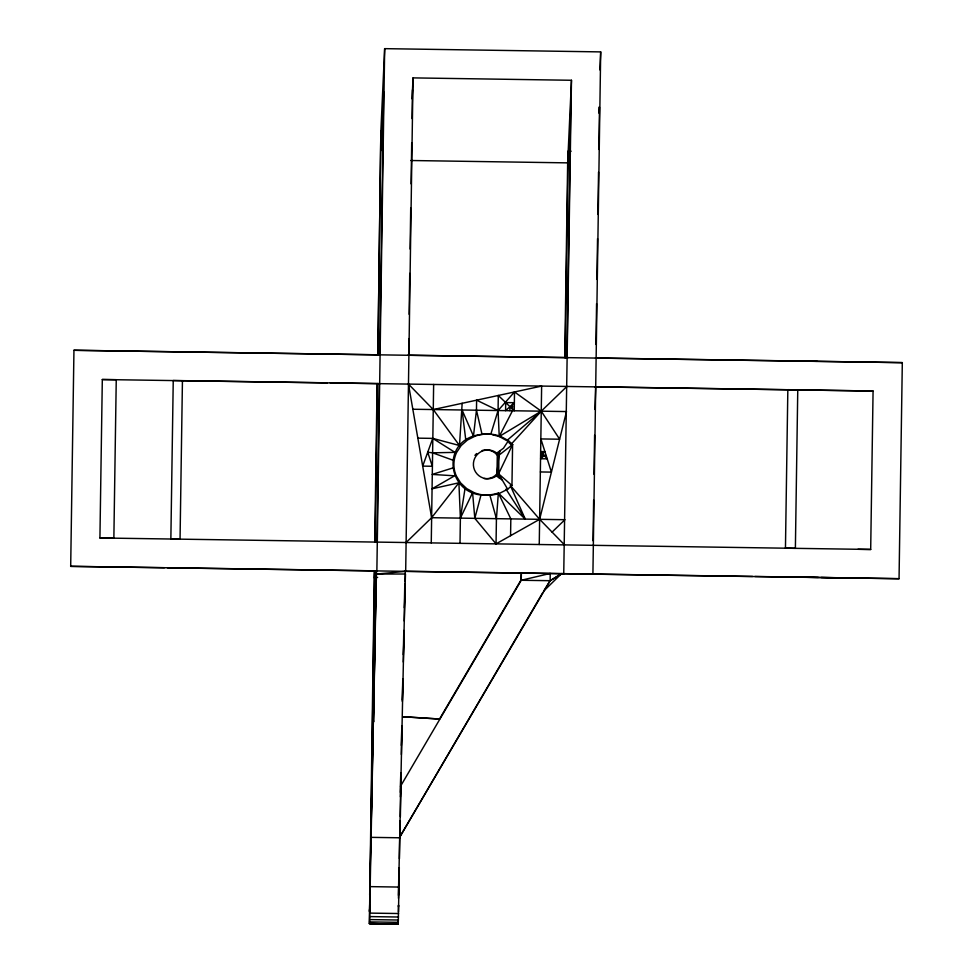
<?xml version="1.0" encoding="UTF-8"?>
<svg xmlns="http://www.w3.org/2000/svg" width="973" height="973" viewBox="0 0 973 973"><rect width="100%" height="100%" fill="white"/><g stroke="black" fill="none" stroke-linecap="round" stroke-linejoin="round"><path stroke-width="1.46" d="M371.248 837.364L400.049 837.789L400.183 821.139M400.389 796.923L400.779 772.708L400.402 792.387M398.249 924.204L369.399 923.486L374.325 570.823L376.077 570.896L376.174 574.97L369.46 923.778L398.249 924.204L399.307 867.648M399.429 858.685L399.964 821.139M542.472 453.54L542.435 455.486L540.708 451.569L544.916 451.63L540.66 455.461L542.411 457.128M798.201 361.044L902.312 362.637L899.052 578.704L70.688 566.347L73.948 350.28L380.09 354.853M99.927 537.96L102.311 379.519L116.249 379.689L113.865 538.13L99.927 537.96L870.689 549.465L873.073 391.024L102.311 379.519M182.438 380.686L180.054 539.127L170.859 538.957L173.243 380.516L327.305 382.839M330.321 382.888L377.11 383.581L374.751 542.022L377.305 542.107M380.857 131.246L377.901 354.78L380.857 131.246L384.663 48.65L600.694 51.897L592.91 574.131L590.356 574.046M375.116 542.034L377.475 383.593M371.236 838.081L370.786 845.501L374.69 570.835L167.429 567.758M376.928 542.095L379.288 383.654M379.725 354.841L383.642 91.754L380.942 150.511M384.663 48.65L376.867 570.908L376.077 570.896L373.62 721.905L372.72 716.213M398.444 898.347L398.894 868.098M400.049 837.789L400.304 821.139M400.377 816.59L401.083 772.684M401.375 754.513L401.825 725.749L401.363 745.44M408.769 338.58L408.891 355.279M409.134 314.315L409.742 273.352M410.107 249.088L410.715 208.125M411.08 183.861L411.701 142.909M412.053 118.633L412.491 89.808M563.744 573.693L571.467 80.273L413.039 77.889L405.68 571.333L376.66 574.046L376.235 574.97L376.004 570.883M431.258 542.91L433.642 384.469M510.302 485.418L525.225 519.096L498.358 493.056C445.281 508.928 433.946 430.358 490.781 434.299L498.067 410.533L498.298 395.476L514.231 410.776L514.51 391.961L541.256 411.178L559.621 439.212L540.879 438.932L551.411 472.112L540.392 471.954M460.01 543.335L460.387 518.123L458.903 482.803L432 488.823L454.622 475.809L432.219 474.423L452.469 468.062M462.163 403.296L459.487 445.525L432.754 438.385L417.843 438.154M465.787 439.978L462.066 409.986L473.462 436.099L476.466 410.205L476.612 400.171L498.067 410.533L499.234 436.5L506.787 440.611L541.256 411.178L566.894 386.451M412.832 409.244L566.517 411.567L539.638 519.314L496.048 543.871L496.425 518.67L498.358 493.056L510.825 518.889L510.57 535.685M482.109 450.523A14.4 14.4 0 0 1 495.172 453.029L497.288 455.218L497.008 473.766L494.819 475.882A14.4 14.4 0 0 1 484.128 478.57M497.349 475.919L497.361 474.982L498.748 475.006L499.295 477.95M500.098 450.669L498.857 455.267L498.748 475.006M509.901 410.703L509.961 406.678L512.552 406.714M512.589 404.306L512.491 410.752L499.234 436.5L492.192 434.663M511.956 485.466L512.589 444.539L508.441 440.66L500.888 436.536A36.779 36.767 0 0 0 475.116 436.147L467.441 440.015L461.141 445.573L456.641 452.421A28.083 28.071 0 0 0 456.264 475.858L460.557 482.839L466.687 488.592L474.24 492.703A36.779 36.767 0 0 0 500 493.104L507.675 489.224L511.956 485.466L498.577 473.815L497.008 473.766L498.857 455.267L512.589 444.539L510.934 444.503L508.855 442.557M402.64 716.724L439.553 719.035L520.883 580.261L521.358 573.024L521.248 580.261L400.487 786.33M539.249 544.515L541.633 386.086L433.253 409.56L408.465 384.092L431.635 517.697L406.106 542.533M571.467 80.273L567.66 162.868L564.766 357.553L567.32 357.65M565.143 357.565L568.22 150.949L571.09 151.229M566.955 357.638L570.92 92.192M593.031 540.781L593.639 500.037M594.029 474.386L594.612 435.162M594.99 409.499L595.695 386.877M595.962 344.454L596.571 303.637M596.936 279.446L597.544 238.628M597.909 214.437L598.541 172.112M598.869 149.428L599.502 107.103M370.786 845.501L373.17 716.225M369.679 894.953L376.502 570.896M402.323 700.025L402.773 678.85M403.296 654.647L403.807 630.443M404.294 607.748L404.804 583.545M398.48 895.379L405.303 571.321M402.336 701.484L402.895 678.716M403.296 662.029L404.026 631.672M404.281 621.054L405.157 584.627M405.242 581.599L405.473 574.009L376.66 574.046M398.444 906.836L398.516 905.097L398.431 911.847M374.69 570.835L374.423 578.059L377.658 577.39M412.078 98.857L413.039 77.889M599.867 69.922L600.694 51.897M598.857 113.087L599.125 107.054M465.033 488.543L460.387 518.123L472.586 492.666L474.812 518.341L496.048 543.871M474.812 518.341L481.039 494.868M512.589 444.539L498.577 473.815L507.675 489.224M542.934 592.35L399.344 837.765L550.134 580.699L561.555 573.62L563.732 573.693M508.441 440.66L503.455 448.261L496.741 453.077A14.4 14.4 0 0 0 477.317 454.476A14.4 14.4 0 0 0 477.025 473.936A14.4 14.4 0 0 0 496.376 475.931L498.93 475.882M458.903 482.803L431.635 517.697L564.912 519.704L552.08 532.109M514.51 391.961L498.067 410.533M510.934 444.503L541.256 411.178L499.234 436.5M398.225 924.204L369.399 923.486M561.555 573.62L543.7 591.049L550.134 580.699L561.92 573.632M544.223 455.51L540.599 458.745L547.203 458.842L540.708 451.569M498.285 454.683L499.222 453.904L496.741 453.077M521.248 580.261L550.244 573.45L550.134 580.699L520.883 580.261M432.547 452.81L454.987 452.384L432.754 438.385L422.683 466.116L432.34 466.262L427.719 452.25L432.547 452.81L452.591 460.071M873.073 391.024L594.649 386.816M410.752 160.509L567.66 162.868M407.845 355.218L568.171 357.614M595.452 358.028L817.077 361.311M73.948 350.28L902.312 362.637M540.66 455.461L546.157 455.534M857.979 549.283L870.689 549.465M818.317 577.439L754.939 576.49M821.309 577.488L899.052 578.704M70.688 566.347L164.401 567.697M404.634 571.285L752.591 576.466M370.239 886.634L399.027 887.06M398.565 913.525L369.776 913.112L369.631 911.616M369.704 916.59L398.504 917.016M369.631 919.594L398.431 920.02M369.558 921.918L398.358 922.331M794.953 577.098L855.583 578.047M377.11 383.581L379.665 383.654M497.288 455.218L498.857 455.267M439.553 719.035L403.004 716.736M496.376 475.943L502.214 479.969M564.535 544.892L539.638 519.314L511.275 486.549M433.253 409.56L459.487 445.525M506.033 489.188L525.225 519.096M489.833 495.002L496.425 518.67M476.466 410.205L481.988 434.165M369.46 909.755L369.606 911.859L369.716 904.659L369.594 911.275M398.188 923.912L398.164 920.276M474.933 455.376A14.4 14.4 0 0 1 476.661 453.552M505.705 402.579L505.583 410.642L514.352 402.713L505.705 402.579M787.838 389.686L785.454 548.14L795.379 548.322L797.763 389.881L787.838 389.686"/></g></svg>
